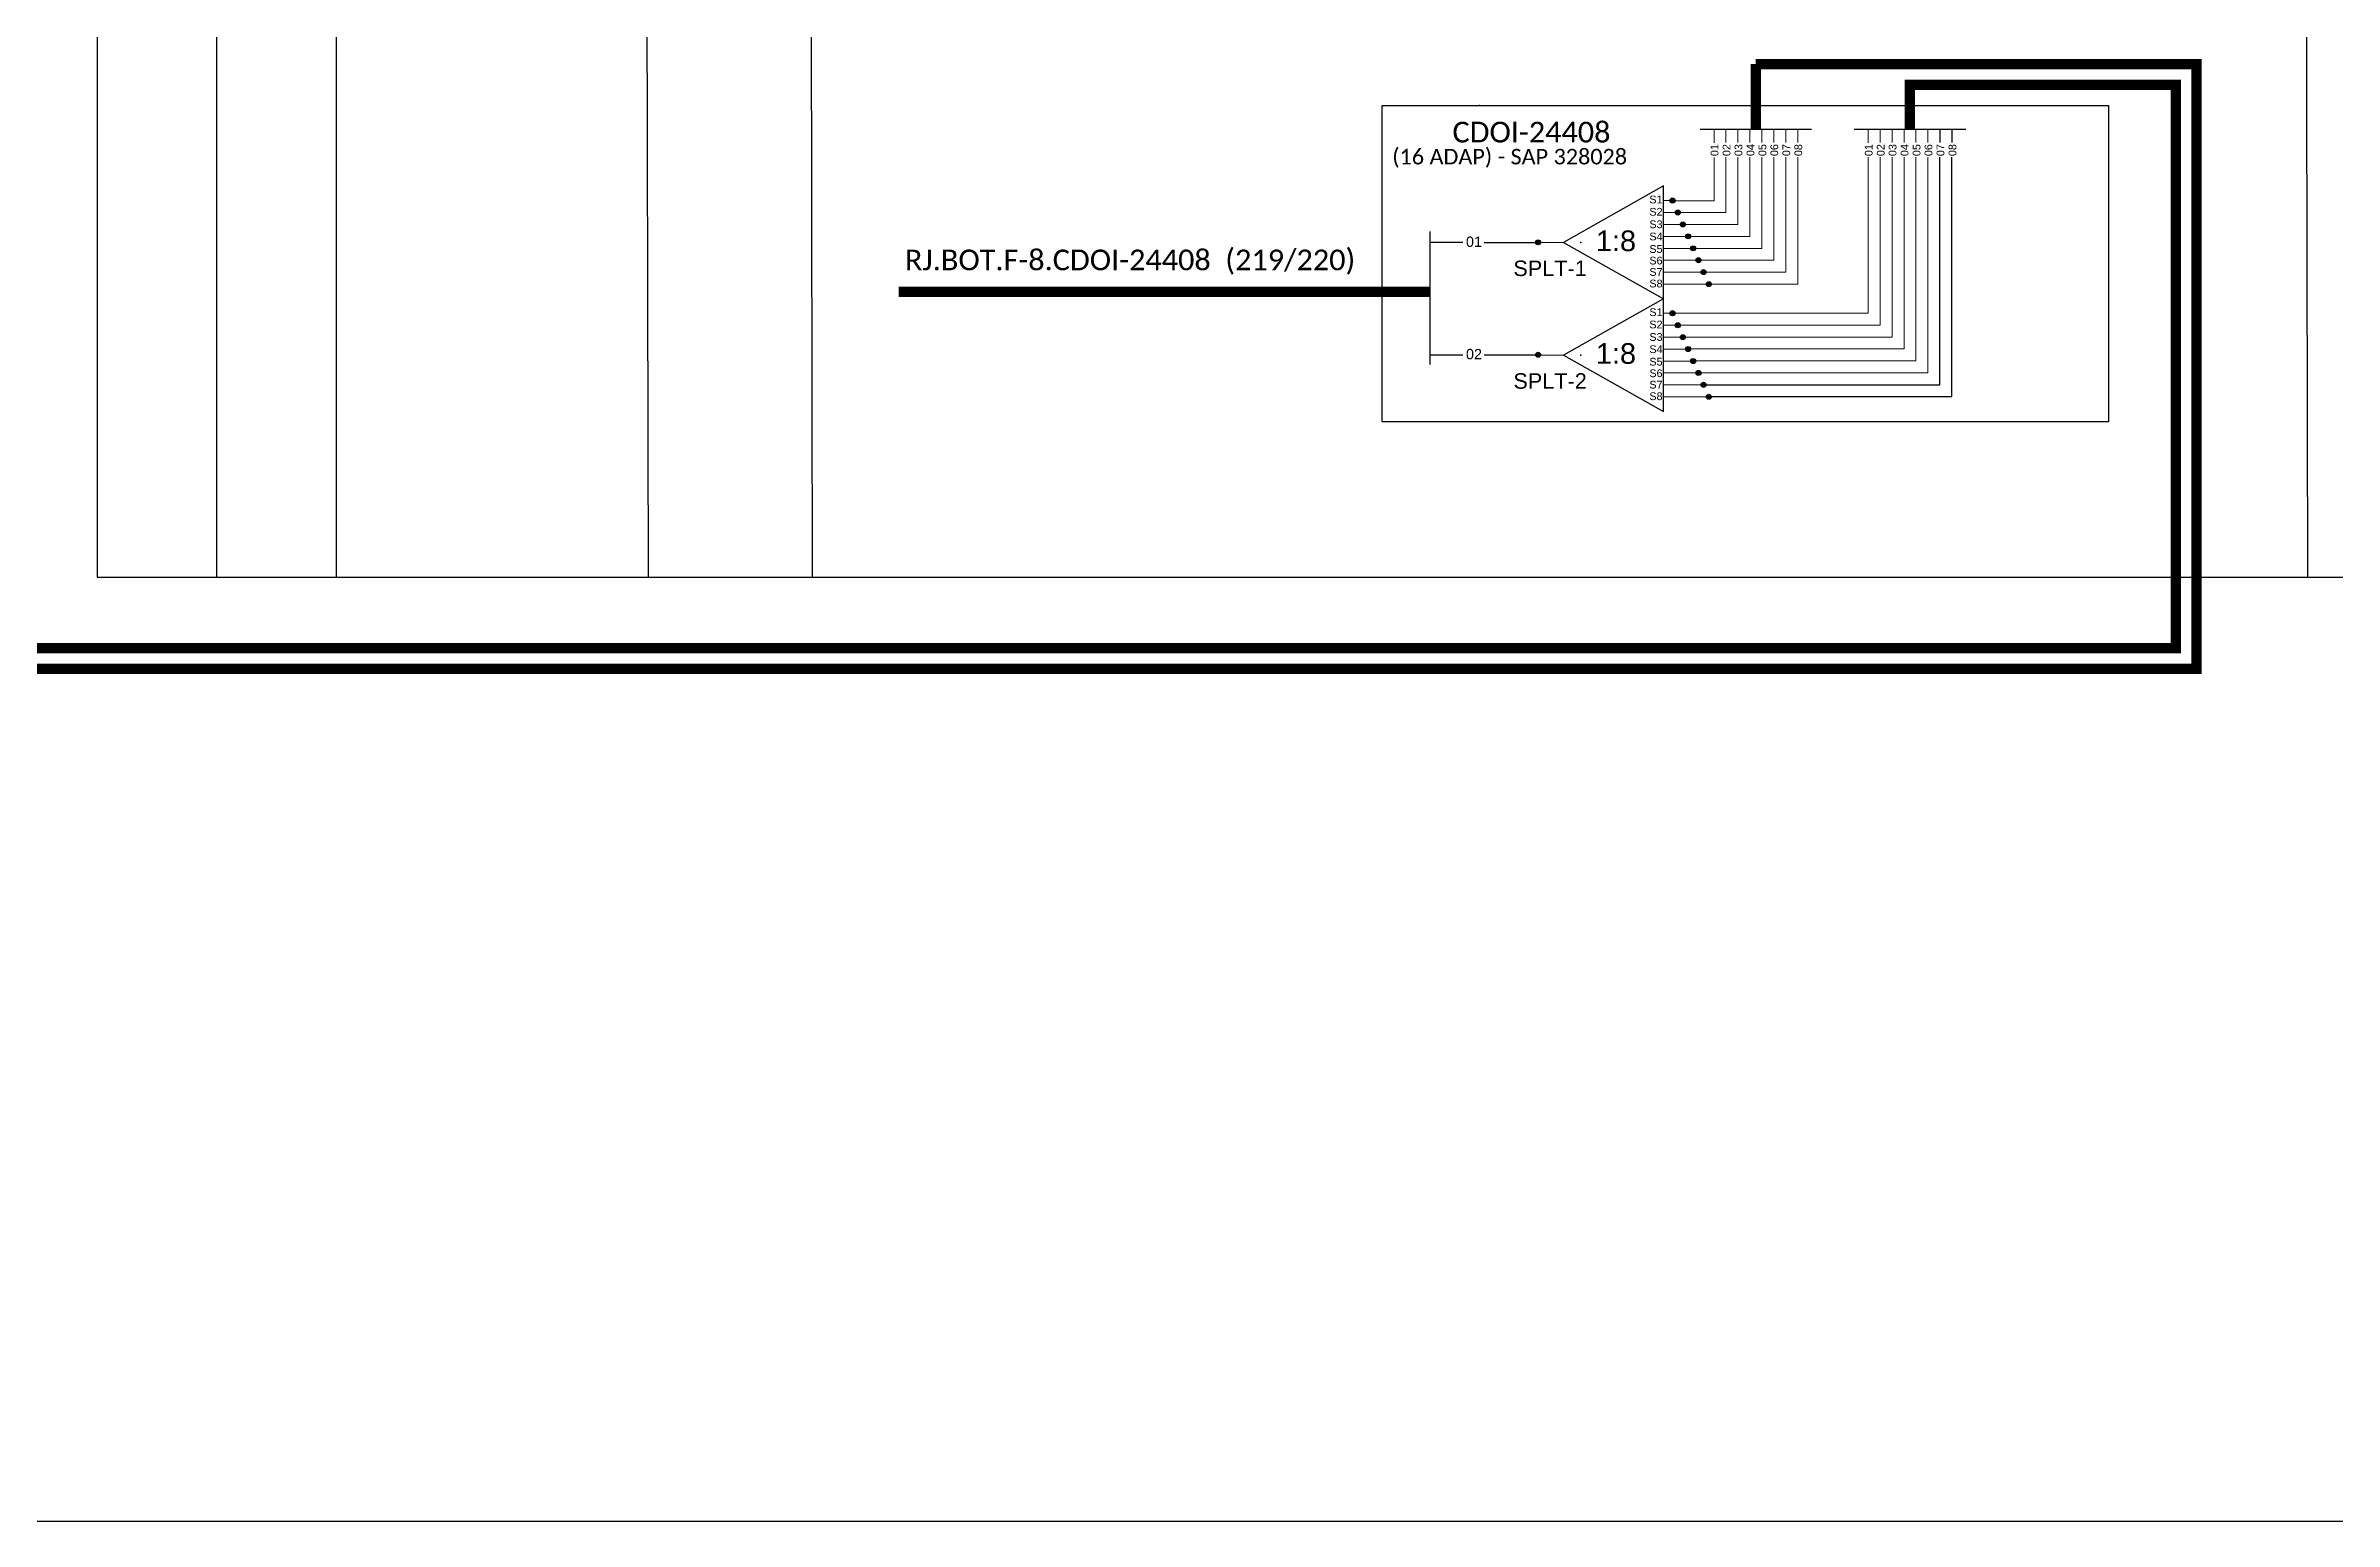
# Model space of a CAD drawing. Header units: millimetres. Extents: x -1286 to 1358, y -500 to 94.
# Drawn here: x 960.4 to 1181.8, y -499.8 to -357.1 of the extents above; entities that cross this region are included whole.
import ezdxf
from ezdxf.enums import TextEntityAlignment as Align

# ---------------------------------------------------------------- set-up
doc = ezdxf.new("R2010")
doc.units = ezdxf.units.MM
doc.styles.add('ARIAL', font='arial.ttf')
doc.styles.add('WMF-Calibri0', font='calibri.ttf')
doc.linetypes.add('RESERVA', pattern='A,0.5,-0.15,["RESERVA",Standard,S=0.18,R=0,X=0,Y=-0.1],-1.3', length=1.95)

# ---------------------------------------------------------------- blocks, each defined once
blk = doc.blocks.new('SPLT_1-8_DIV_DIR')
h = blk.add_hatch(color=3)
h.dxf.hatch_style = 1
edge = h.paths.add_edge_path()
edge.add_arc((12.77, 4.04), 0.242, 0, 360)
h = blk.add_hatch(color=3)
h.dxf.hatch_style = 1
edge = h.paths.add_edge_path()
edge.add_arc((13.27, 2.88), 0.242, 0, 360)
h = blk.add_hatch(color=3)
h.dxf.hatch_style = 1
edge = h.paths.add_edge_path()
edge.add_arc((13.77, 1.73), 0.242, 0, 360)
h = blk.add_hatch(color=3)
h.dxf.hatch_style = 1
edge = h.paths.add_edge_path()
edge.add_arc((14.27, 0.58), 0.242, 0, 360)
h = blk.add_hatch(color=3)
h.dxf.hatch_style = 1
edge = h.paths.add_edge_path()
edge.add_arc((14.77, -0.58), 0.242, 0, 360)
h = blk.add_hatch(color=3)
h.dxf.hatch_style = 1
edge = h.paths.add_edge_path()
edge.add_arc((15.27, -1.73), 0.242, 0, 360)
h = blk.add_hatch(color=3)
h.dxf.hatch_style = 1
edge = h.paths.add_edge_path()
edge.add_arc((15.77, -2.88), 0.242, 0, 360)
h = blk.add_hatch(color=3)
h.dxf.hatch_style = 1
edge = h.paths.add_edge_path()
edge.add_arc((16.27, -4.04), 0.242, 0, 360)
at = {"color": 1}
blk.add_lwpolyline([(11.89, 5.45), (2.22, 0), (11.89, -5.45), (11.89, 5.45)], dxfattribs=at)
at = {"color": 7, "lineweight": 0}
for points in [[(12.77, 4.04), (11.89, 4.04)], [(11.89, 2.88), (13.27, 2.88)], [(11.89, 1.73), (13.77, 1.73)], [(11.89, 0.58), (14.27, 0.58)], [(11.89, -0.58), (14.77, -0.58)], [(11.89, -1.73), (15.27, -1.73)], [(11.89, -2.88), (15.77, -2.88)], [(11.89, -4.04), (16.27, -4.04)]]:
    blk.add_lwpolyline(points, dxfattribs=at)
at = {"color": 1, "lineweight": 0}
blk.add_lwpolyline([(2.22, 0), (0, 0)], dxfattribs=at)
at = {"color": 3}
for centre in [(12.77, 4.04), (13.27, 2.88), (13.77, 1.73), (14.27, 0.58), (14.77, -0.58), (15.27, -1.73), (15.77, -2.88), (16.27, -4.04)]:
    blk.add_circle(centre, 0.242, dxfattribs=at)
at = {"color": 1, "style": 'ARIAL'}
for s, height, p in [('S1', 0.75, (10.52, 3.77)), ('S2', 0.75, (10.52, 2.58)), ('1:8', 2, (5.35, -0.85)), ('S3', 0.75, (10.52, 1.37)), ('S4', 0.75, (10.52, 0.19)), ('S5', 0.75, (10.52, -1.02)), ('S6', 0.75, (10.52, -2.14)), ('S7', 0.75, (10.52, -3.24)), ('S8', 0.75, (10.52, -4.36))]:
    blk.add_text(s, height=height, dxfattribs=at).set_placement(p)
blk = doc.blocks.new('SPLITTER_')
blk.add_point((0, 0))
at = {"style": 'ARIAL', "flags": 4}
blk.add_attdef('SPLT', (0, -3.26), '', height=1.5, dxfattribs=at)
blk = doc.blocks.new('LEG_CDO64_DIR')
blk.add_point((0, 0))
at = {"color": 1, "style": 'WMF-Calibri0', "flags": 4}
blk.add_attdef('CDO', (-2.62, -3.57), '', height=2, dxfattribs=at)
blk.add_attdef('MODELO', text='', height=1.5, dxfattribs=at).set_placement((-1.52, -5.5), align=Align.CENTER)

msp = doc.modelspace()

# ---------------------------------------------------------------- hatches: boundary and pattern name
h = msp.add_hatch(color=3)
h.dxf.hatch_style = 1
edge = h.paths.add_edge_path()
edge.add_arc((1104.78, -376.11), 0.242, 0, 360)
h = msp.add_hatch(color=3)
h.dxf.hatch_style = 1
edge = h.paths.add_edge_path()
edge.add_arc((1104.78, -386.99), 0.242, 0, 360)

# ---------------------------------------------------------------- linework, layer by layer
msp.add_line((517.43, -499.81), (1358.43, -499.81))
for points in [[(965.38, -65.54), (965.38, -408.5), (1327.89, -408.5), (1327.89, -65.54)], [(988.53, -408.5), (988.53, -65.54)], [(976.95, -69.65), (976.95, -408.5)]]:
    msp.add_lwpolyline(points)
at = {"color": 7}
for points in [[(1033.94, -65.54), (1034.56, -408.5)], [(1178.47, -65.54), (1179.2, -408.5)], [(1017.93, -73.76), (1018.68, -408.5)]]:
    msp.add_lwpolyline(points, dxfattribs=at)
at = {"color": 5, "const_width": 1}
for points in [[(1125.83, -358.87), (1168.45, -358.87), (1168.45, -417.37), (693.71, -417.37)], [(1125.83, -365.17), (1125.83, -358.87)]]:
    msp.add_lwpolyline(points, dxfattribs=at)
at = {"color": 6, "const_width": 1}
msp.add_lwpolyline([(1140.74, -365.17), (1140.74, -360.87), (1166.45, -360.87), (1166.45, -415.37), (699.05, -415.37)], dxfattribs=at)
at = {"color": 1}
msp.add_lwpolyline([(1089.68, -362.88), (1159.95, -362.88), (1159.95, -393.48), (1089.68, -393.48)], close=True, dxfattribs=at)
at = {"color": 5}
msp.add_lwpolyline([(1120.44, -365.17), (1131.22, -365.17)], dxfattribs=at)
at = {"color": 5, "lineweight": 0}
for points in [[(1121.79, -365.17), (1121.79, -366.48)], [(1122.94, -365.17), (1122.94, -366.45)], [(1124.1, -365.17), (1124.1, -366.45)], [(1125.26, -365.17), (1125.26, -366.45)], [(1126.41, -365.17), (1126.41, -366.45)], [(1127.57, -365.17), (1127.57, -366.45)], [(1128.73, -365.17), (1128.73, -366.45)], [(1129.88, -365.17), (1129.88, -366.45)], [(1118.52, -373.23), (1122.94, -373.23), (1122.94, -367.87)], [(1119.02, -374.38), (1124.1, -374.38), (1124.1, -367.88)], [(1119.52, -375.54), (1125.26, -375.54), (1125.26, -367.87)], [(1120.02, -376.69), (1126.41, -376.69), (1126.41, -367.87)], [(1120.52, -377.84), (1127.57, -377.84), (1127.57, -367.87)], [(1121.02, -379), (1128.73, -379), (1128.73, -367.87)], [(1121.52, -380.15), (1129.88, -380.15), (1129.88, -367.87)], [(1121.79, -367.91), (1121.79, -372.08)], [(1118.02, -372.08), (1121.79, -372.08)]]:
    msp.add_lwpolyline(points, dxfattribs=at)
at = {"color": 6}
msp.add_lwpolyline([(1135.35, -365.17), (1146.14, -365.17)], dxfattribs=at)
at = {"color": 6, "lineweight": 0}
for points in [[(1136.7, -365.17), (1136.7, -366.48)], [(1137.85, -365.17), (1137.85, -366.45)], [(1139.01, -365.17), (1139.01, -366.45)], [(1140.17, -365.17), (1140.17, -366.45)], [(1141.32, -365.17), (1141.32, -366.45)], [(1142.48, -365.17), (1142.48, -366.45)], [(1118.02, -382.97), (1136.7, -382.97), (1136.7, -367.88)], [(1118.27, -384.11), (1137.85, -384.11), (1137.85, -367.87)], [(1118.77, -385.27), (1139.01, -385.27), (1139.01, -367.88)], [(1119.27, -386.42), (1140.17, -386.42), (1140.17, -367.87)], [(1119.77, -387.57), (1141.32, -387.57), (1141.32, -367.87)], [(1120.27, -388.73), (1142.48, -388.73), (1142.48, -367.87)]]:
    msp.add_lwpolyline(points, dxfattribs=at)
at = {"color": 8, "linetype": 'RESERVA', "ltscale": 4}
for points in [[(1143.64, -365.17), (1143.64, -366.45)], [(1144.79, -365.17), (1144.79, -366.45)], [(1120.77, -389.88), (1143.64, -389.88), (1143.64, -367.87)], [(1121.27, -391.03), (1144.79, -391.03), (1144.79, -367.87)]]:
    msp.add_lwpolyline(points, dxfattribs=at)
at = {"color": 1}
msp.add_lwpolyline([(1094.32, -387.91), (1094.32, -375.05)], dxfattribs=at)
at = {"color": 3}
for points in [[(1094.32, -376.1), (1097.48, -376.1)], [(1099.55, -376.11), (1104.78, -376.11)]]:
    msp.add_lwpolyline(points, dxfattribs=at)
at = {"color": 1, "const_width": 1}
msp.add_lwpolyline([(1042.93, -380.89), (1094.32, -380.89)], dxfattribs=at)
at = {"color": 2}
for points in [[(1094.32, -386.98), (1097.48, -386.98)], [(1099.55, -386.99), (1104.78, -386.99)]]:
    msp.add_lwpolyline(points, dxfattribs=at)
at = {"color": 3}
for centre in [(1104.78, -376.11), (1104.78, -386.99)]:
    msp.add_circle(centre, 0.242, dxfattribs=at)

# ---------------------------------------------------------------- block references
ref = msp.add_blockref('LEG_CDO64_DIR', (1099.11, -362.88))
ref.add_attrib('CDO', 'CDOI-24408', (1096.49, -366.45), dxfattribs={"color": 1, "height": 2, "style": 'WMF-Calibri0'})
ref.add_attrib('MODELO', '(16 ADAP) - SAP 328028', dxfattribs={"color": 1, "height": 1.5, "style": 'WMF-Calibri0'}).set_placement((1102.02, -368.57), align=Align.CENTER)
for p in [(1105.01, -376.11), (1105.01, -387.01)]:
    msp.add_blockref('SPLT_1-8_DIV_DIR', p)
ref = msp.add_blockref('SPLITTER_', (1108.91, -376.11), dxfattribs=dict(xscale=-1))
ref.add_attrib('SPLT', 'SPLT-1', (1102.38, -379.37), dxfattribs={"height": 1.5, "style": 'ARIAL'})
ref = msp.add_blockref('SPLITTER_', (1108.91, -387.01), dxfattribs=dict(xscale=-1))
ref.add_attrib('SPLT', 'SPLT-2', (1102.38, -390.27), dxfattribs={"height": 1.5, "style": 'ARIAL'})

# ---------------------------------------------------------------- texts
at = {"style": 'ARIAL'}
for s, p in [('01', (1121.84, -367.19)), ('02', (1123, -367.19)), ('03', (1124.15, -367.19)), ('04', (1125.31, -367.19)), ('05', (1126.47, -367.19)), ('06', (1127.62, -367.19)), ('07', (1128.78, -367.19)), ('08', (1129.94, -367.19)), ('01', (1136.75, -367.19)), ('02', (1137.91, -367.19)), ('03', (1139.06, -367.19)), ('04', (1140.22, -367.19)), ('05', (1141.38, -367.19)), ('06', (1142.53, -367.19)), ('07', (1143.69, -367.19)), ('08', (1144.85, -367.19))]:
    msp.add_text(s, height=0.75, rotation=90, dxfattribs=at).set_placement(p, align=Align.MIDDLE_CENTER)
for s, p in [('01', (1098.57, -376.05)), ('02', (1098.57, -386.92))]:
    msp.add_text(s, height=1, dxfattribs=at).set_placement(p, align=Align.MIDDLE_CENTER)
at = {"color": 1, "style": 'WMF-Calibri0'}
msp.add_text('RJ.BOT.F-8.CDOI-24408  (219/220)', height=2, dxfattribs=at).set_placement((1043.53, -378.81))

doc.saveas('drawing.dxf')
